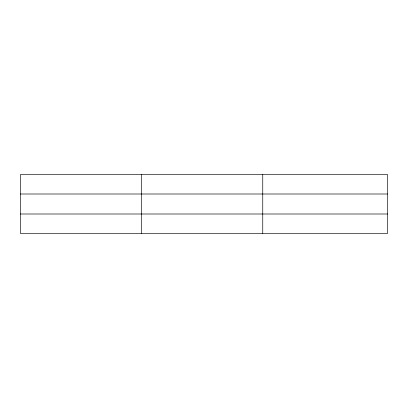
<?xml version="1.0" encoding="UTF-8"?>
<svg xmlns="http://www.w3.org/2000/svg" width="408" height="408" viewBox="0 0 408 408"><rect width="100%" height="100%" fill="white"/><g stroke="black" fill="none" stroke-linecap="round" stroke-linejoin="round"><path stroke-width="0.61" d="M141.576 233.417L141.576 174.583M262.752 233.417L262.752 174.583M387.6 193.999L387.6 174.583L20.4 174.583L20.4 233.417L387.6 233.417L387.6 193.999L20.4 193.999M20.4 214.001L387.6 214.001"/></g></svg>
